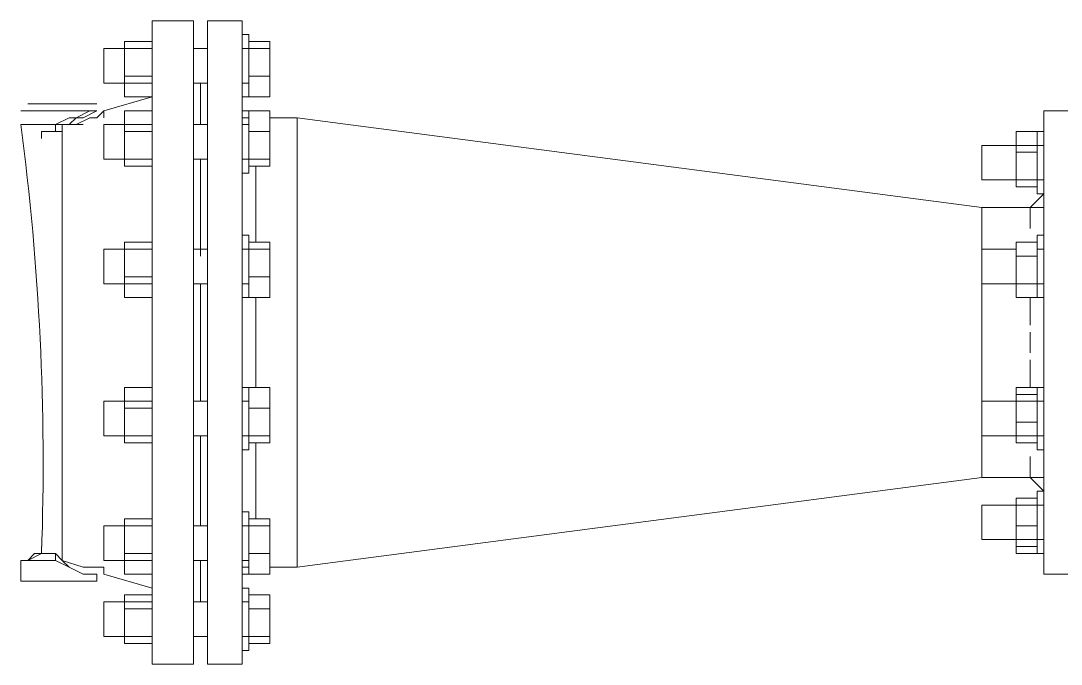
# Model space of a CAD drawing. Extents: x -187 to 52, y -9 to 65.
# Drawn here: x -147.237 to -146.601, y 19.761 to 20.154 of the extents above; entities that cross this region are included whole.
import ezdxf

# ---------------------------------------------------------------- set-up
doc = ezdxf.new("R2010")
doc.units = 0
doc.header["$MEASUREMENT"] = 0
doc.layers.add('PDF4_Geometría', color=7, linetype='Continuous')

msp = doc.modelspace()

# ---------------------------------------------------------------- linework, layer by layer
at = {"layer": 'PDF4_Geometría', "lineweight": 9}
for points in [[(-147.13172, 20.13328), (-147.13172, 20.13751), (-147.13172, 20.1502), (-147.13172, 20.15443), (-147.1571, 20.15443), (-147.1571, 20.1502), (-147.1571, 20.13751), (-147.1571, 20.13328)], [(-147.1571, 19.76113), (-147.1571, 19.76535), (-147.1571, 19.78227), (-147.1571, 19.81187), (-147.1571, 19.84571), (-147.1571, 19.888), (-147.1571, 19.93452), (-147.1571, 19.98104), (-147.1571, 20.02756), (-147.1571, 20.06985), (-147.1571, 20.10368), (-147.1571, 20.13328), (-147.1571, 20.1502), (-147.1571, 20.15443)], [(-147.10212, 20.13328), (-147.10212, 20.13751), (-147.10212, 20.1502), (-147.10212, 20.15443), (-147.12326, 20.15443), (-147.12326, 20.1502), (-147.12326, 20.13751), (-147.13172, 20.13751), (-147.12326, 20.13751), (-147.12326, 20.13328), (-147.12326, 20.12906), (-147.12326, 20.12483), (-147.12326, 20.1206), (-147.12326, 20.11637), (-147.12326, 20.11214), (-147.12326, 20.09522), (-147.12326, 20.09099), (-147.13172, 20.09099), (-147.13172, 20.09522), (-147.13172, 20.11214), (-147.13172, 20.11637), (-147.13172, 20.1206), (-147.13172, 20.12483), (-147.13172, 20.12906), (-147.13172, 20.13328), (-147.13172, 20.13751)], [(-147.13172, 19.76113), (-147.13172, 19.76535), (-147.13172, 19.78227), (-147.13172, 19.81187), (-147.13172, 19.84571), (-147.13172, 19.888), (-147.13172, 19.93452), (-147.13172, 19.98104), (-147.13172, 20.02756), (-147.13172, 20.06985), (-147.13172, 20.10368), (-147.13172, 20.13328), (-147.13172, 20.1502), (-147.13172, 20.15443)], [(-147.12326, 20.15443), (-147.12326, 20.1502), (-147.12326, 20.13328), (-147.12326, 20.10368), (-147.12326, 20.06985), (-147.12326, 20.02756), (-147.12326, 19.98104), (-147.12326, 19.93452), (-147.12326, 19.888), (-147.12326, 19.84571), (-147.12326, 19.81187), (-147.12326, 19.78227), (-147.12326, 19.76535), (-147.12326, 19.76113)], [(-147.10212, 20.15443), (-147.10212, 20.1502), (-147.10212, 20.13328), (-147.10212, 20.10368), (-147.10212, 20.06985), (-147.10212, 20.02756), (-147.10212, 19.98104), (-147.10212, 19.93452), (-147.10212, 19.888), (-147.10212, 19.84571), (-147.10212, 19.81187), (-147.10212, 19.78227), (-147.10212, 19.76535), (-147.10212, 19.76113)], [(-147.10212, 20.1206), (-147.10212, 20.11637), (-147.10212, 20.13328), (-147.10212, 20.14174), (-147.10212, 20.14597), (-147.10212, 20.13751), (-147.10212, 20.13328), (-147.10212, 20.12906), (-147.10212, 20.12483), (-147.10212, 20.1206), (-147.10212, 20.11637), (-147.10212, 20.10791)], [(-147.10212, 20.13751), (-147.10212, 20.14597), (-147.10212, 20.13751)], [(-147.09789, 20.13751), (-147.09789, 20.14597), (-147.09789, 20.13751)], [(-147.09789, 20.11637), (-147.09789, 20.13328), (-147.09789, 20.14174), (-147.09789, 20.14597), (-147.09789, 20.13751)], [(-147.17401, 20.11637), (-147.17401, 20.12483), (-147.17401, 20.13328), (-147.17401, 20.13751), (-147.17401, 20.14174), (-147.1571, 20.14174), (-147.1571, 20.13751), (-147.17401, 20.13751), (-147.17401, 20.14174), (-147.1571, 20.14174), (-147.1571, 20.13751), (-147.1571, 20.13328), (-147.1571, 20.12906), (-147.1571, 20.12483), (-147.1571, 20.1206), (-147.1571, 20.11637), (-147.1571, 20.10791), (-147.1867, 20.09945), (-147.19093, 20.09522), (-147.19516, 20.09522), (-147.20362, 20.09099), (-147.21207, 20.09099), (-147.21207, 20.07408), (-147.21207, 20.0487), (-147.21207, 20.01487), (-147.21207, 19.97681), (-147.21207, 19.93875), (-147.21207, 19.89646), (-147.21207, 19.86685), (-147.21207, 19.84148), (-147.21207, 19.82456), (-147.21207, 19.83302)], [(-147.0852, 20.13751), (-147.0852, 20.14174), (-147.09789, 20.14174)], [(-147.17401, 20.13751), (-147.17401, 20.1206), (-147.1571, 20.1206), (-147.1571, 20.13751), (-147.1571, 20.13328), (-147.1571, 20.12483), (-147.1571, 20.11637)], [(-147.12326, 20.13751), (-147.12326, 20.13328)], [(-147.10212, 20.12483), (-147.10212, 20.13328), (-147.10212, 20.13751)], [(-147.0852, 20.1206), (-147.0852, 20.13751), (-147.09789, 20.13751)], [(-147.17401, 20.1206), (-147.17401, 20.10791), (-147.1571, 20.10791), (-147.1571, 20.1206)], [(-147.09789, 20.1206), (-147.09789, 20.11637), (-147.09789, 20.11214), (-147.09789, 20.10791), (-147.09789, 20.11637)], [(-147.0852, 20.10791), (-147.0852, 20.1206), (-147.09789, 20.1206)], [(-147.13172, 20.09099), (-147.13172, 20.09522), (-147.13172, 20.11214), (-147.13172, 20.11637), (-147.13172, 20.11214), (-147.13172, 20.11637), (-147.13172, 20.11214), (-147.13172, 20.11637), (-147.12326, 20.11637), (-147.12326, 20.11214), (-147.12326, 20.11637)], [(-147.13172, 20.11637), (-147.13172, 20.11214), (-147.13172, 20.09522), (-147.13172, 20.09099), (-147.13172, 20.08254), (-147.13172, 20.07831), (-147.13172, 20.07408), (-147.13172, 20.06985)], [(-147.09789, 20.11214), (-147.09789, 20.10791), (-147.09789, 20.11214)], [(-147.09789, 20.10791), (-147.09789, 20.11214)], [(-147.0852, 20.10791), (-147.09789, 20.10791)], [(-147.1571, 20.09945), (-147.1571, 20.08676), (-147.17401, 20.08676), (-147.17401, 20.09945), (-147.1571, 20.09945), (-147.1571, 20.10368)], [(-147.10212, 20.07831), (-147.10212, 20.08254), (-147.10212, 20.09099), (-147.10212, 20.08254), (-147.10212, 20.07831), (-147.10212, 20.07408), (-147.10212, 20.06985), (-147.10212, 20.06139), (-147.10212, 20.06562), (-147.10212, 20.07831), (-147.10212, 20.09099), (-147.10212, 20.09945), (-147.10212, 20.09522), (-147.09789, 20.09522), (-147.09789, 20.09945), (-147.09789, 20.09099), (-147.09789, 20.07831), (-147.09789, 20.06562), (-147.09789, 20.06139), (-147.09789, 20.06985), (-147.0852, 20.06985), (-147.0852, 20.06562), (-147.09789, 20.06562), (-147.09789, 20.06985), (-147.09789, 20.08676), (-147.09789, 20.09945), (-147.10212, 20.09945), (-147.09789, 20.09945), (-147.10212, 20.09945), (-147.10212, 20.10368)], [(-147.22053, 20.09099), (-147.22476, 20.09099), (-147.23322, 20.09099), (-147.23745, 20.09099), (-147.23322, 20.09099), (-147.2163, 20.09099), (-147.2163, 20.08676), (-147.2163, 20.09099), (-147.20784, 20.09522), (-147.19939, 20.09522), (-147.19093, 20.09945), (-147.19939, 20.09945), (-147.21207, 20.09945), (-147.22476, 20.09945), (-147.23322, 20.09945), (-147.23745, 20.09945), (-147.23322, 20.09945), (-147.22476, 20.09945), (-147.2163, 20.09945)], [(-147.19093, 20.09945), (-147.19516, 20.09945), (-147.20362, 20.09522), (-147.20784, 20.09099), (-147.2163, 20.09099), (-147.2163, 20.08676), (-147.22053, 20.08676), (-147.22476, 20.08676)], [(-147.19516, 20.09522), (-147.19093, 20.09522)], [(-147.1867, 20.09522), (-147.1867, 20.09945)], [(-147.1571, 20.09099), (-147.1571, 20.09522), (-147.1571, 20.09099), (-147.1571, 20.08254), (-147.1571, 20.07408), (-147.1571, 20.06985), (-147.1571, 20.06562), (-147.17401, 20.06562), (-147.17401, 20.06985)], [(-147.09789, 20.09522), (-147.09789, 20.09099), (-147.10212, 20.09099), (-147.10212, 20.09522), (-147.10212, 20.09945)], [(-147.10212, 20.09099), (-147.10212, 20.09522)], [(-146.61154, 20.04024), (-146.64961, 20.04024), (-147.06829, 20.09522), (-147.0852, 20.09522), (-147.0852, 20.09945), (-147.09789, 20.09945), (-147.0852, 20.09945), (-147.0852, 20.08676)], [(-147.09789, 20.09522), (-147.09789, 20.09945), (-147.09789, 20.09522)], [(-147.06829, 20.09522), (-147.06829, 20.09099), (-147.06829, 20.07408), (-147.06829, 20.05293), (-147.06829, 20.02756), (-147.06829, 19.99372), (-147.06829, 19.95566), (-147.06829, 19.92183), (-147.06829, 19.888), (-147.06829, 19.86262), (-147.06829, 19.84148), (-147.06829, 19.82456), (-147.06829, 19.82033)], [(-146.61154, 20.09945), (-146.61154, 20.09522), (-146.61154, 20.07831), (-146.61154, 20.06985), (-146.61154, 20.06139), (-146.61154, 20.05716)], [(-147.22476, 20.08254), (-147.22476, 20.08676), (-147.22053, 20.08676), (-147.2163, 20.08676), (-147.21207, 20.08676), (-147.21207, 20.09099), (-147.21207, 20.08676), (-147.2163, 20.08676)], [(-147.21207, 20.08254), (-147.21207, 20.09099), (-147.19939, 20.09099)], [(-147.1571, 20.05293), (-147.1571, 20.06985), (-147.1571, 20.07408), (-147.1571, 20.07831), (-147.1571, 20.08254), (-147.1571, 20.09099), (-147.1867, 20.09099), (-147.1867, 20.08676), (-147.1867, 20.07831), (-147.1867, 20.06985), (-147.1867, 20.07408), (-147.1867, 20.08254), (-147.1867, 20.09099)], [(-147.1867, 20.06985), (-147.17401, 20.06985), (-147.17401, 20.07408), (-147.17401, 20.08254), (-147.17401, 20.09099)], [(-147.12326, 20.06985), (-147.12326, 20.07408), (-147.12326, 20.07831), (-147.12326, 20.08254), (-147.12326, 20.09099)], [(-147.17401, 20.08676), (-147.17401, 20.06985), (-147.1571, 20.06985), (-147.1571, 20.08676)], [(-147.0852, 20.06985), (-147.0852, 20.08676), (-147.09789, 20.08676)], [(-147.09789, 20.07408), (-147.09789, 20.08254), (-147.09789, 20.07831)], [(-146.62846, 20.08254), (-146.62846, 20.07831), (-146.64961, 20.07831), (-146.61154, 20.07831), (-146.61577, 20.07831), (-146.61577, 20.08254), (-146.61577, 20.08676), (-146.61577, 20.08254), (-146.61577, 20.06985), (-146.61577, 20.05716), (-146.61577, 20.06139), (-146.61577, 20.05716), (-146.61577, 20.05293)], [(-146.61154, 20.06985), (-146.61154, 20.08254), (-146.61154, 20.08676), (-146.61154, 20.08254), (-146.61154, 20.07831), (-146.61154, 20.06985), (-146.61154, 20.06139), (-146.61154, 20.05716), (-146.64961, 20.05716), (-146.62846, 20.05716), (-146.62846, 20.05293)], [(-146.61577, 20.07831), (-146.61577, 20.08254)], [(-146.64961, 20.06985), (-146.64961, 20.07831), (-146.64961, 20.06985)], [(-146.61577, 20.05716), (-146.61577, 20.05293), (-146.62846, 20.05293), (-146.62846, 20.05716), (-146.62846, 20.06139), (-146.62846, 20.06985), (-146.62846, 20.07831)], [(-147.13172, 19.99372), (-147.13172, 20.00218), (-147.13172, 20.00641), (-147.13172, 20.01064), (-147.13172, 20.01487), (-147.13172, 20.01064), (-147.13172, 20.03602), (-147.13172, 20.06985), (-147.13172, 20.03602), (-147.13172, 20.01064), (-147.13172, 20.03602), (-147.13172, 20.06985), (-147.12326, 20.06985), (-147.12326, 20.03602), (-147.12326, 20.01064), (-147.12326, 20.01487), (-147.12326, 20.01064), (-147.12326, 20.00641), (-147.12326, 20.00218), (-147.12326, 19.99372), (-147.13172, 19.99372), (-147.13172, 19.95566), (-147.13172, 19.92183), (-147.13172, 19.95566), (-147.13172, 19.99372), (-147.13172, 19.95566), (-147.13172, 19.92183)], [(-147.09789, 20.02333), (-147.09789, 20.01487), (-147.09789, 20.01064), (-147.09789, 20.01487), (-147.10212, 20.01487), (-147.10212, 20.01064), (-147.10212, 20.02756), (-147.10212, 20.04447), (-147.10212, 20.06139), (-147.10212, 20.06985), (-147.09789, 20.06985)], [(-146.62846, 20.07408), (-146.62846, 20.05716), (-146.61577, 20.05716), (-146.61577, 20.07408)], [(-147.09366, 20.0191), (-147.09366, 20.03179), (-147.09366, 20.04447), (-147.09366, 20.0487), (-147.09366, 20.05716), (-147.09366, 20.06562)], [(-146.64961, 20.06562), (-146.64961, 20.06139), (-146.64961, 20.06562)], [(-146.61154, 20.06562), (-146.61154, 20.05716), (-146.61154, 20.0487), (-146.61577, 20.0487), (-146.61154, 20.0487), (-146.62, 20.04024), (-146.62, 20.03602), (-146.62, 20.03179), (-146.62, 20.02756)], [(-147.10212, 20.06139), (-147.09789, 20.06139)], [(-146.61577, 20.05716), (-146.61577, 20.0487), (-146.61577, 20.05716)], [(-146.61577, 20.05716), (-146.61577, 20.0487), (-146.61577, 20.05716)], [(-146.61154, 20.05716), (-146.61154, 20.0487), (-146.61154, 20.05716)], [(-146.61154, 20.05716), (-146.61154, 20.0487), (-146.61154, 20.05716)], [(-146.61154, 20.0487), (-146.61154, 20.04447), (-146.61154, 20.03602), (-146.61154, 20.02333), (-146.61154, 20.01487), (-146.61577, 20.01487), (-146.61577, 20.00641), (-146.61577, 19.99795), (-146.61577, 19.99372), (-146.61577, 19.98527), (-146.62846, 19.98527), (-146.62846, 19.99372), (-146.62846, 19.99795), (-146.62846, 20.00641), (-146.62846, 20.01487), (-146.64961, 20.01487), (-146.64961, 20.02756), (-146.64961, 20.03602), (-146.64961, 20.04024)], [(-147.1571, 20.0191), (-147.1571, 20.01487), (-147.17401, 20.01487), (-147.17401, 20.0191), (-147.1571, 20.0191), (-147.1571, 20.02756), (-147.1571, 20.03602)], [(-147.1571, 20.01064), (-147.1571, 20.01487), (-147.1571, 20.02333), (-147.1571, 20.01487), (-147.1571, 20.01064), (-147.1571, 20.01487), (-147.1571, 20.01064), (-147.1571, 20.00218), (-147.1571, 19.99372), (-147.1571, 20.00218), (-147.1571, 20.00641), (-147.1571, 20.01064), (-147.1571, 20.01487), (-147.1571, 20.01064), (-147.1571, 20.01487), (-147.1867, 20.01487)], [(-147.10212, 20.02333), (-147.10212, 20.01487), (-147.10212, 20.01064), (-147.10212, 20.01487), (-147.10212, 20.01064), (-147.10212, 20.00641), (-147.10212, 20.00218), (-147.10212, 19.99372), (-147.10212, 19.99795)], [(-147.09789, 19.98527), (-147.09789, 19.99795), (-147.09789, 20.01487), (-147.09789, 20.0191), (-147.0852, 20.0191), (-147.0852, 20.01487)], [(-146.62846, 20.01064), (-146.62846, 20.0191), (-146.61577, 20.0191), (-146.61577, 20.01064)], [(-146.61577, 20.02333), (-146.61577, 20.01487), (-146.61577, 20.01064), (-146.61577, 19.99795), (-146.61577, 19.99372), (-146.61154, 19.99372), (-146.61154, 19.98104), (-146.61154, 19.96412), (-146.61154, 19.95143)], [(-146.61154, 20.02333), (-146.61154, 20.01487)], [(-147.1867, 19.99372), (-147.1867, 20.00218), (-147.1867, 20.01064), (-147.1867, 20.01487), (-147.1867, 20.01064), (-147.1867, 20.00641), (-147.1867, 19.99372), (-147.1571, 19.99372), (-147.1571, 19.97681), (-147.1571, 19.95566), (-147.1571, 19.93452), (-147.1571, 19.92183), (-147.1867, 19.92183)], [(-147.17401, 19.99372), (-147.17401, 20.00218), (-147.17401, 20.01064), (-147.17401, 20.01487), (-147.17401, 19.99795), (-147.1571, 19.99795), (-147.1571, 20.01487)], [(-147.12326, 20.01487), (-147.13172, 20.01487)], [(-147.09789, 20.01064), (-147.09789, 20.01487), (-147.0852, 20.01487), (-147.0852, 19.99795)], [(-147.10212, 20.00218), (-147.10212, 20.00641)], [(-147.09789, 20.00641), (-147.09789, 20.00218)], [(-147.17401, 19.99795), (-147.17401, 19.98527), (-147.1571, 19.98527), (-147.1571, 19.99795)], [(-147.1571, 19.99795), (-147.1571, 19.99372), (-147.1571, 19.99795)], [(-147.12326, 19.99372), (-147.12326, 19.95566), (-147.12326, 19.92183)], [(-147.0852, 19.90068), (-147.0852, 19.9176), (-147.09789, 19.9176), (-147.09789, 19.92183), (-147.10212, 19.92183), (-147.10212, 19.92606), (-147.10212, 19.9472), (-147.10212, 19.96835), (-147.10212, 19.9895), (-147.10212, 19.99372), (-147.09789, 19.99372), (-147.09789, 19.99795), (-147.0852, 19.99795), (-147.0852, 19.98527), (-147.09789, 19.98527), (-147.09789, 19.9895)], [(-147.10212, 19.98527), (-147.10212, 19.9895), (-147.10212, 19.99372)], [(-146.61154, 19.9472), (-146.61154, 19.93452), (-146.61154, 19.92183), (-146.64961, 19.92183), (-146.64961, 19.93029), (-146.64961, 19.95566), (-146.64961, 19.98527), (-146.64961, 19.99372), (-146.62846, 19.99372)], [(-146.61577, 19.98527), (-146.61577, 19.9895), (-146.61577, 19.99372)], [(-146.61154, 19.99372), (-146.61154, 19.9895), (-146.61154, 19.98527)], [(-147.09366, 19.93029), (-147.09366, 19.9472), (-147.09366, 19.96412), (-147.09366, 19.98104), (-147.09366, 19.98527)], [(-146.62, 19.96835), (-146.62, 19.97258), (-146.62, 19.97681), (-146.62, 19.98527)], [(-146.62, 19.95143), (-146.62, 19.95566), (-146.62, 19.96412)], [(-146.62, 19.93029), (-146.62, 19.93875), (-146.62, 19.94298), (-146.62, 19.9472)], [(-147.1571, 19.89646), (-147.1571, 19.90491), (-147.1571, 19.9176), (-147.1571, 19.93029), (-147.1571, 19.9176), (-147.1571, 19.90491), (-147.1571, 19.89646), (-147.1571, 19.89223), (-147.1571, 19.89646), (-147.1571, 19.89223)], [(-147.09789, 19.90068), (-147.0852, 19.90068), (-147.0852, 19.89646), (-147.09789, 19.89646), (-147.09789, 19.89223), (-147.09789, 19.89646), (-147.09789, 19.90491), (-147.09789, 19.9176), (-147.09789, 19.93029), (-147.10212, 19.93029), (-147.10212, 19.9176), (-147.10212, 19.90491), (-147.10212, 19.89646)], [(-147.10212, 19.92183), (-147.10212, 19.93029)], [(-147.09789, 19.89646), (-147.09789, 19.90068), (-147.09789, 19.9176), (-147.09789, 19.93029), (-147.09789, 19.92183)], [(-147.0852, 19.9176), (-147.0852, 19.93029), (-147.09789, 19.93029)], [(-146.61154, 19.93029), (-146.61577, 19.93029), (-146.62846, 19.93029), (-146.62846, 19.92606), (-146.61577, 19.92606), (-146.61577, 19.93029)], [(-146.61577, 19.92183), (-146.61577, 19.92606), (-146.61577, 19.93029), (-146.61577, 19.92606)], [(-147.17401, 19.9176), (-147.17401, 19.90068), (-147.1571, 19.90068), (-147.1571, 19.9176), (-147.1571, 19.92183), (-147.1571, 19.91337)], [(-147.1571, 19.90068), (-147.1571, 19.89646), (-147.17401, 19.89646), (-147.17401, 19.90068), (-147.17401, 19.90491), (-147.17401, 19.91337), (-147.17401, 19.92183)], [(-147.12326, 19.9176), (-147.12326, 19.92183), (-147.13172, 19.92183), (-147.13172, 19.9176)], [(-146.62846, 19.92606), (-146.62846, 19.90914)], [(-146.62846, 19.90068), (-146.62846, 19.90914), (-146.62846, 19.9176), (-146.62846, 19.92183)], [(-146.61577, 19.90914), (-146.61577, 19.92606), (-146.61577, 19.91337), (-146.61577, 19.90068), (-146.61577, 19.89223), (-146.61577, 19.90068)], [(-146.61154, 19.92183), (-146.61154, 19.9176), (-146.61154, 19.90914), (-146.61154, 19.90068)], [(-147.1571, 19.91337), (-147.1571, 19.90914), (-147.1571, 19.91337)], [(-147.12326, 19.90068), (-147.12326, 19.87954), (-147.12326, 19.84571), (-147.13172, 19.84571), (-147.13172, 19.87954), (-147.13172, 19.90068), (-147.13172, 19.87954), (-147.13172, 19.84571), (-147.13172, 19.87954), (-147.13172, 19.90068), (-147.12326, 19.90068), (-147.12326, 19.90491), (-147.12326, 19.90914), (-147.12326, 19.91337)], [(-147.13172, 19.91337), (-147.13172, 19.90914), (-147.13172, 19.90491), (-147.13172, 19.90068)], [(-147.10212, 19.90914), (-147.10212, 19.91337), (-147.10212, 19.90914), (-147.10212, 19.90491), (-147.10212, 19.90068), (-147.10212, 19.89646), (-147.10212, 19.89223), (-147.09789, 19.89223)], [(-147.09789, 19.91337), (-147.09789, 19.90914)], [(-147.09789, 19.8161), (-147.09789, 19.82879), (-147.09789, 19.84571), (-147.09789, 19.84994), (-147.09789, 19.85416), (-147.09789, 19.84994), (-147.09789, 19.84148), (-147.09789, 19.84571), (-147.10212, 19.84571), (-147.10212, 19.85416), (-147.10212, 19.86685), (-147.10212, 19.888), (-147.10212, 19.90068), (-147.09789, 19.90068), (-147.09789, 19.90491)], [(-147.1867, 19.90068), (-147.1571, 19.90068), (-147.1571, 19.89646), (-147.1571, 19.888)], [(-147.1571, 19.90068), (-147.1571, 19.89646), (-147.1571, 19.90068)], [(-146.64961, 19.87531), (-146.64961, 19.87954), (-146.64961, 19.888), (-146.64961, 19.90068), (-146.61154, 19.90068), (-146.61154, 19.89223), (-146.61154, 19.87954), (-146.61154, 19.87531), (-146.64961, 19.87531), (-147.06829, 19.82033), (-147.0852, 19.82033), (-147.0852, 19.8161), (-147.0852, 19.82879), (-147.09789, 19.82879), (-147.09789, 19.82456)], [(-147.09366, 19.84994), (-147.09366, 19.85839), (-147.09366, 19.86685), (-147.09366, 19.87108), (-147.09366, 19.88377), (-147.09366, 19.89646)], [(-146.61577, 19.89223), (-146.61154, 19.89223)], [(-146.62, 19.888), (-146.62, 19.88377), (-146.62, 19.87954), (-146.62, 19.87531), (-146.61154, 19.86685), (-146.61577, 19.86685), (-146.61154, 19.86685), (-146.61154, 19.87108)], [(-147.1571, 19.87531), (-147.1571, 19.85839), (-147.1571, 19.84571), (-147.1867, 19.84571)], [(-146.61577, 19.84571), (-146.61577, 19.85839), (-146.61577, 19.86685), (-146.61577, 19.85839), (-146.61577, 19.85416), (-146.61577, 19.85839), (-146.61577, 19.86685), (-146.61577, 19.85839), (-146.61154, 19.85839), (-146.64961, 19.85839), (-146.62846, 19.85839)], [(-146.61154, 19.8161), (-146.61154, 19.82033), (-146.61154, 19.83302), (-146.61154, 19.82879), (-146.61154, 19.83302), (-146.61154, 19.83725), (-146.61154, 19.84571), (-146.61154, 19.85416), (-146.61154, 19.85839), (-146.61154, 19.86262), (-146.61154, 19.86685)], [(-146.61154, 19.85416), (-146.61154, 19.85839), (-146.61154, 19.86685), (-146.61154, 19.85839)], [(-146.62846, 19.83725), (-146.62846, 19.84571), (-146.62846, 19.85416), (-146.62846, 19.86262), (-146.61577, 19.86262), (-146.61577, 19.84571), (-146.62846, 19.84571), (-146.62846, 19.86262), (-146.61577, 19.86262), (-146.61577, 19.85416)], [(-147.1571, 19.85416), (-147.1571, 19.84994), (-147.1571, 19.84571), (-147.1571, 19.84994), (-147.1571, 19.85416), (-147.1571, 19.84994), (-147.1571, 19.84148)], [(-147.09789, 19.85416), (-147.10212, 19.85416), (-147.10212, 19.84994), (-147.10212, 19.84571), (-147.10212, 19.84148), (-147.10212, 19.84994)], [(-147.1867, 19.82456), (-147.1571, 19.82456), (-147.1571, 19.83302), (-147.1571, 19.84148), (-147.1571, 19.84571), (-147.1571, 19.82879), (-147.17401, 19.82879), (-147.17401, 19.84571), (-147.17401, 19.84148), (-147.17401, 19.83302), (-147.17401, 19.82456)], [(-147.1867, 19.83725), (-147.1867, 19.84571), (-147.1867, 19.84148), (-147.1867, 19.83302)], [(-147.1571, 19.82456), (-147.1571, 19.83302), (-147.1571, 19.83725), (-147.1571, 19.84148), (-147.1571, 19.84571), (-147.1571, 19.84148), (-147.1571, 19.84571), (-147.1571, 19.84148), (-147.1571, 19.84994)], [(-147.13172, 19.84148), (-147.13172, 19.84571), (-147.13172, 19.84148), (-147.13172, 19.83725)], [(-147.12326, 19.83725), (-147.12326, 19.84148), (-147.12326, 19.84571), (-147.12326, 19.84148)], [(-147.10212, 19.82033), (-147.09789, 19.82033), (-147.09789, 19.8161), (-147.0852, 19.8161), (-147.09789, 19.8161), (-147.10212, 19.8161), (-147.10212, 19.82033), (-147.10212, 19.82456), (-147.09789, 19.82456), (-147.09789, 19.8161), (-147.09789, 19.82879), (-147.09789, 19.84148), (-147.09789, 19.84571), (-147.0852, 19.84571), (-147.0852, 19.82879)], [(-147.10212, 19.82456), (-147.10212, 19.82879), (-147.10212, 19.82456), (-147.10212, 19.8161), (-147.10212, 19.82879), (-147.10212, 19.84148), (-147.10212, 19.84571), (-147.10212, 19.84148), (-147.10212, 19.83725), (-147.10212, 19.83302)], [(-147.0852, 19.84571), (-147.0852, 19.84994), (-147.09789, 19.84994)], [(-146.64961, 19.84571), (-146.64961, 19.83725), (-146.64961, 19.84571)], [(-146.61577, 19.83302), (-146.61577, 19.83725), (-146.61577, 19.83302), (-146.61577, 19.82879), (-146.61577, 19.83302), (-146.61577, 19.84571), (-146.61577, 19.83302), (-146.62846, 19.83302), (-146.62846, 19.84571)], [(-147.2163, 19.82879), (-147.22053, 19.82879), (-147.22476, 19.82879), (-147.22476, 19.83302)], [(-147.1571, 19.83302), (-147.1571, 19.83725)], [(-147.13172, 19.83302), (-147.13172, 19.82456), (-147.12326, 19.82456), (-147.12326, 19.83302)], [(-147.09789, 19.83725), (-147.09789, 19.83302)], [(-146.61577, 19.83302), (-146.61577, 19.82879), (-146.61577, 19.83302)], [(-147.23745, 19.81187), (-147.23322, 19.81187), (-147.22476, 19.81187), (-147.21207, 19.81187), (-147.19939, 19.81187), (-147.19093, 19.81187), (-147.19093, 19.8161), (-147.19939, 19.8161), (-147.20784, 19.82033), (-147.2163, 19.82456), (-147.22476, 19.82456), (-147.23322, 19.82456), (-147.23745, 19.82456), (-147.23322, 19.82456), (-147.22476, 19.82879), (-147.22899, 19.82879), (-147.23322, 19.82456), (-147.23745, 19.82456), (-147.23745, 19.81187), (-147.23322, 19.81187), (-147.22476, 19.81187), (-147.2163, 19.81187)], [(-147.17401, 19.82879), (-147.17401, 19.8161), (-147.1571, 19.8161), (-147.1571, 19.82879)], [(-147.1571, 19.82879), (-147.1571, 19.82456), (-147.1571, 19.82879)], [(-147.19093, 19.81187), (-147.19093, 19.8161), (-147.19939, 19.8161), (-147.20784, 19.82033), (-147.21207, 19.82456), (-147.19939, 19.82033), (-147.1867, 19.82033), (-147.1867, 19.8161), (-147.1571, 19.80764)], [(-147.12326, 19.79919), (-147.12326, 19.80342), (-147.12326, 19.79919), (-147.13172, 19.79919), (-147.13172, 19.80342), (-147.13172, 19.79919), (-147.13172, 19.80342), (-147.13172, 19.82033), (-147.13172, 19.82456), (-147.13172, 19.82033), (-147.13172, 19.80342), (-147.13172, 19.79919), (-147.13172, 19.79496), (-147.13172, 19.79073), (-147.13172, 19.7865), (-147.13172, 19.78227), (-147.13172, 19.77804), (-147.13172, 19.76535), (-147.13172, 19.76113), (-147.1571, 19.76113), (-147.1571, 19.76535), (-147.1571, 19.77804), (-147.1867, 19.77804), (-147.17401, 19.77804), (-147.17401, 19.77381), (-147.1571, 19.77381), (-147.1571, 19.77804), (-147.1571, 19.77381), (-147.17401, 19.77381), (-147.17401, 19.77804), (-147.17401, 19.78227), (-147.17401, 19.79073), (-147.17401, 19.79919)], [(-147.1867, 19.8161), (-147.1867, 19.82033)], [(-147.12326, 19.82456), (-147.12326, 19.82033), (-147.12326, 19.80342), (-147.12326, 19.79919), (-147.12326, 19.79496), (-147.12326, 19.79073), (-147.12326, 19.7865), (-147.12326, 19.78227), (-147.12326, 19.77804), (-147.13172, 19.77804), (-147.12326, 19.77804), (-147.12326, 19.76535), (-147.12326, 19.76113), (-147.10212, 19.76113), (-147.10212, 19.76535), (-147.10212, 19.77804), (-147.10212, 19.78227), (-147.10212, 19.7865), (-147.10212, 19.79073), (-147.10212, 19.79496), (-147.10212, 19.79919), (-147.09789, 19.79919), (-147.10212, 19.79919), (-147.10212, 19.81187), (-147.10212, 19.8161)], [(-147.13172, 19.82456), (-147.13172, 19.82033), (-147.13172, 19.80342), (-147.13172, 19.79919)], [(-147.20784, 19.81187), (-147.2163, 19.81187), (-147.22053, 19.81187), (-147.2163, 19.81187), (-147.20784, 19.81187), (-147.19939, 19.81187), (-147.19093, 19.81187), (-147.19093, 19.8161), (-147.19516, 19.8161), (-147.19939, 19.8161)], [(-147.1571, 19.79919), (-147.1571, 19.81187), (-147.1571, 19.8161)], [(-147.10212, 19.79919), (-147.10212, 19.80342), (-147.10212, 19.80764), (-147.10212, 19.80342), (-147.10212, 19.79073), (-147.10212, 19.77381), (-147.10212, 19.76958), (-147.10212, 19.77381), (-147.10212, 19.77804)], [(-147.09789, 19.79073), (-147.09789, 19.80342), (-147.09789, 19.80764), (-147.09789, 19.80342), (-147.09789, 19.79496), (-147.09789, 19.77804), (-147.09789, 19.77381)], [(-147.0852, 19.79496), (-147.0852, 19.80342), (-147.09789, 19.80342), (-147.09789, 19.80764)], [(-147.13172, 19.80342), (-147.13172, 19.79919), (-147.13172, 19.80342)], [(-147.0852, 19.77804), (-147.0852, 19.79496), (-147.09789, 19.79496), (-147.09789, 19.79919), (-147.09789, 19.80342), (-147.0852, 19.80342), (-147.0852, 19.79919), (-147.0852, 19.78227), (-147.0852, 19.77381), (-147.09789, 19.77381), (-147.09789, 19.76958), (-147.09789, 19.77804), (-147.09789, 19.78227), (-147.09789, 19.79073), (-147.09789, 19.77381), (-147.09789, 19.76958), (-147.09789, 19.77381), (-147.0852, 19.77381), (-147.0852, 19.77804), (-147.09789, 19.77804), (-147.10212, 19.77804), (-147.09789, 19.77804)], [(-147.17401, 19.79496), (-147.17401, 19.77804), (-147.1571, 19.77804), (-147.1571, 19.79496)], [(-147.10212, 19.78227), (-147.10212, 19.79073), (-147.10212, 19.79496)]]:
    msp.add_lwpolyline(points, dxfattribs=at)
for points in [[(-147.1571, 20.13751), (-147.1571, 20.14597), (-147.1571, 20.13751), (-147.1571, 20.14597)], [(-147.1571, 20.13751), (-147.1571, 20.14597), (-147.1571, 20.14174), (-147.1571, 20.13328), (-147.1571, 20.11637), (-147.1571, 20.13328), (-147.1571, 20.14174), (-147.1571, 20.14597), (-147.1571, 20.13751), (-147.1571, 20.13328), (-147.1571, 20.12483), (-147.1571, 20.13328)], [(-147.10212, 20.14597), (-147.09789, 20.14597)], [(-147.0852, 20.10791), (-147.0852, 20.11214), (-147.0852, 20.12906), (-147.0852, 20.14174), (-147.09789, 20.14174), (-147.09789, 20.13751), (-147.09789, 20.1206), (-147.09789, 20.10791)], [(-147.1867, 20.13751), (-147.17401, 20.13751)], [(-147.1867, 20.13328), (-147.1867, 20.13751), (-147.1867, 20.12906), (-147.1867, 20.1206), (-147.1867, 20.11637), (-147.1867, 20.12483)], [(-147.1867, 20.13751), (-147.1867, 20.13328), (-147.1867, 20.12483), (-147.1867, 20.11637), (-147.1867, 20.1206), (-147.1867, 20.12906)], [(-147.10212, 20.13751), (-147.09789, 20.13751)], [(-147.09789, 20.13328), (-147.09789, 20.12483)], [(-147.1571, 20.11637), (-147.1571, 20.1206), (-147.1571, 20.11637), (-147.1571, 20.11214), (-147.1571, 20.10791), (-147.1571, 20.11637), (-147.1571, 20.10791), (-147.1571, 20.11214)], [(-147.17401, 20.10791), (-147.1571, 20.10791), (-147.1571, 20.11214), (-147.1571, 20.11637), (-147.1867, 20.11637), (-147.17401, 20.11637), (-147.17401, 20.11214)], [(-147.1571, 20.11637), (-147.1571, 20.11214), (-147.1571, 20.10791), (-147.1571, 20.11214), (-147.1571, 20.11637), (-147.1571, 20.11214), (-147.1571, 20.10791), (-147.1571, 20.11214)], [(-147.12326, 20.11637), (-147.12749, 20.11637), (-147.13172, 20.11637)], [(-147.12749, 20.09099), (-147.12749, 20.09522), (-147.12749, 20.11214), (-147.12749, 20.11637), (-147.12749, 20.11214), (-147.12749, 20.11637), (-147.12749, 20.11214), (-147.12749, 20.09522)], [(-147.09789, 20.11637), (-147.10212, 20.11637)], [(-147.10212, 20.11637), (-147.10212, 20.11214), (-147.10212, 20.10791), (-147.10212, 20.11214)], [(-147.10212, 20.11637), (-147.10212, 20.10791), (-147.10212, 20.11214)], [(-147.09789, 20.10791), (-147.10212, 20.10791)], [(-147.21207, 20.10368), (-147.22899, 20.10368), (-147.23322, 20.10368), (-147.22899, 20.10368)], [(-147.21207, 20.10368), (-147.22476, 20.10368), (-147.23322, 20.10368), (-147.22476, 20.10368)], [(-147.20784, 20.10368), (-147.2163, 20.10368), (-147.22053, 20.10368), (-147.2163, 20.10368)], [(-147.21207, 20.10368), (-147.19939, 20.10368), (-147.19093, 20.10368), (-147.19939, 20.10368)], [(-147.21207, 20.10368), (-147.20362, 20.10368), (-147.19516, 20.10368), (-147.19093, 20.10368), (-147.19516, 20.10368), (-147.20362, 20.10368)], [(-147.1571, 20.09522), (-147.1571, 20.09945), (-147.1571, 20.09099), (-147.1571, 20.07831), (-147.1571, 20.06562), (-147.1571, 20.07831), (-147.1571, 20.09099), (-147.1571, 20.09945)], [(-146.61154, 19.8161), (-146.5904, 19.8161), (-146.5904, 19.82033), (-146.5904, 19.83725), (-146.5904, 19.86262), (-146.5904, 19.89646), (-146.5904, 19.93875), (-146.5904, 19.97681), (-146.5904, 20.01487), (-146.5904, 20.0487), (-146.5904, 20.07831), (-146.5904, 20.09522), (-146.5904, 20.09945), (-146.61154, 20.09945), (-146.61154, 20.09522), (-146.61154, 20.07831), (-146.61154, 20.0487), (-146.61154, 20.01487), (-146.61154, 19.97681), (-146.61154, 19.93875), (-146.61154, 19.89646), (-146.61154, 19.86262), (-146.61154, 19.83725), (-146.61154, 19.82033)], [(-147.1571, 20.09099), (-147.1571, 20.08254), (-147.1571, 20.07831), (-147.1571, 20.08254)], [(-146.62846, 20.08676), (-146.62846, 20.07408), (-146.61577, 20.07408), (-146.61577, 20.08676)], [(-146.61577, 20.08676), (-146.61154, 20.08676)], [(-146.61577, 20.07831), (-146.61577, 20.08254), (-146.61577, 20.08676), (-146.61577, 20.08254)], [(-146.61154, 20.07831), (-146.61154, 20.08254), (-146.61154, 20.08676), (-146.61154, 20.08254)], [(-146.64961, 20.07408), (-146.64961, 20.07831), (-146.64961, 20.06985), (-146.64961, 20.06139), (-146.64961, 20.05716), (-146.64961, 20.06562)], [(-146.61577, 20.07831), (-146.61577, 20.06985), (-146.61577, 20.06139), (-146.61577, 20.06985)], [(-147.1571, 20.06985), (-147.1571, 20.06139), (-147.1571, 20.06562), (-147.1571, 20.06139)], [(-147.12749, 20.01064), (-147.12749, 20.03602), (-147.12749, 20.06985), (-147.12749, 20.03602)], [(-147.1571, 20.02333), (-147.1571, 20.01487), (-147.1571, 20.00218), (-147.1571, 19.9895), (-147.1571, 19.98527), (-147.1571, 19.9895), (-147.1571, 20.00218), (-147.1571, 20.01487)], [(-147.09789, 20.02333), (-147.10212, 20.02333), (-147.10212, 20.01487), (-147.10212, 20.00218), (-147.10212, 19.9895), (-147.10212, 19.98527), (-147.09789, 19.98527), (-147.09789, 19.9895), (-147.09789, 20.00218), (-147.09789, 20.01487)], [(-146.61154, 20.02333), (-146.61577, 20.02333), (-146.61577, 20.01487), (-146.61577, 20.00218), (-146.61577, 19.9895), (-146.61577, 19.98527), (-146.61154, 19.98527), (-146.61154, 19.9895), (-146.61154, 20.00218), (-146.61154, 20.01487)], [(-146.64961, 20.01487), (-146.64961, 20.00641), (-146.64961, 19.99795), (-146.64961, 19.99372), (-146.64961, 19.99795), (-146.64961, 20.00641)], [(-146.61154, 19.99372), (-146.61154, 19.99795), (-146.61154, 20.00641), (-146.61154, 20.01487), (-146.61154, 20.01064), (-146.61154, 19.99795)], [(-147.1571, 20.00641), (-147.1571, 20.00218)], [(-146.62846, 20.01064), (-146.62846, 19.99372), (-146.61577, 19.99372), (-146.61577, 20.01064)], [(-147.1571, 19.99372), (-147.1571, 19.9895), (-147.1571, 19.98527), (-147.1571, 19.9895)], [(-147.12749, 19.92183), (-147.12749, 19.95566), (-147.12749, 19.99372), (-147.12749, 19.95566)], [(-147.1571, 19.93029), (-147.1571, 19.9176), (-147.17401, 19.9176), (-147.17401, 19.93029)], [(-147.1571, 19.93029), (-147.1571, 19.92183)], [(-146.61154, 19.92183), (-146.61154, 19.92606), (-146.61154, 19.93029), (-146.61154, 19.92606), (-146.61154, 19.91337), (-146.61154, 19.90068), (-146.61154, 19.89223), (-146.61154, 19.90068), (-146.61154, 19.90914), (-146.61154, 19.9176)], [(-147.1867, 19.91337), (-147.1867, 19.90491), (-147.1867, 19.90068), (-147.1867, 19.90914), (-147.1867, 19.9176), (-147.1867, 19.92183)], [(-147.1571, 19.92183), (-147.1571, 19.9176)], [(-147.10212, 19.92183), (-147.10212, 19.9176)], [(-146.64961, 19.9176), (-146.64961, 19.90914), (-146.64961, 19.90068), (-146.64961, 19.90491), (-146.64961, 19.91337), (-146.64961, 19.92183)], [(-146.61577, 19.92183), (-146.61577, 19.9176), (-146.61577, 19.90914), (-146.61577, 19.90068), (-146.61577, 19.90914), (-146.61577, 19.9176)], [(-147.1571, 19.90068), (-147.1571, 19.90491), (-147.1571, 19.90914), (-147.1571, 19.91337), (-147.1571, 19.90491)], [(-146.62846, 19.90914), (-146.62846, 19.89646), (-146.61577, 19.89646), (-146.61577, 19.90914)], [(-147.12749, 19.84571), (-147.12749, 19.87954), (-147.12749, 19.90068), (-147.12749, 19.87954)], [(-146.61154, 19.85416), (-146.61154, 19.84571), (-146.61154, 19.85839), (-146.61154, 19.86685), (-146.61154, 19.85839)], [(-146.64961, 19.84571), (-146.64961, 19.85416), (-146.64961, 19.85839), (-146.64961, 19.85416)], [(-146.64961, 19.84148), (-146.64961, 19.83725), (-146.64961, 19.84571), (-146.64961, 19.85416), (-146.64961, 19.85839), (-146.64961, 19.84994)], [(-146.61577, 19.83725), (-146.61577, 19.83302), (-146.61577, 19.82879), (-146.62846, 19.82879), (-146.62846, 19.83302), (-146.62846, 19.83725), (-146.64961, 19.83725), (-146.61154, 19.83725), (-146.61577, 19.83725), (-146.61577, 19.84571), (-146.61577, 19.85416), (-146.61577, 19.84571)], [(-147.17401, 19.84994), (-147.17401, 19.84571), (-147.1571, 19.84571), (-147.1571, 19.84994)], [(-146.61154, 19.83725), (-146.61154, 19.83302), (-146.61154, 19.82879), (-146.61154, 19.83302), (-146.61154, 19.84571)], [(-147.1571, 19.84148), (-147.1571, 19.82879), (-147.1571, 19.8161), (-147.1571, 19.82456), (-147.1571, 19.8161), (-147.1571, 19.82879)], [(-147.1867, 19.83302), (-147.1867, 19.82879), (-147.1867, 19.82456)], [(-147.2163, 19.82456), (-147.2163, 19.82879)], [(-147.21207, 19.82456), (-147.2163, 19.82879)], [(-146.61154, 19.82879), (-146.61577, 19.82879)], [(-147.12749, 19.79919), (-147.12749, 19.80342), (-147.12749, 19.82033), (-147.12749, 19.82456), (-147.12749, 19.82033), (-147.12749, 19.80342), (-147.12749, 19.79919), (-147.12749, 19.80342)], [(-147.09789, 19.8161), (-147.10212, 19.8161)], [(-147.21207, 19.81187), (-147.22476, 19.81187), (-147.23322, 19.81187), (-147.22476, 19.81187)], [(-147.21207, 19.81187), (-147.20362, 19.81187), (-147.19516, 19.81187), (-147.19093, 19.81187), (-147.19516, 19.81187), (-147.20362, 19.81187)], [(-147.1571, 19.79073), (-147.1571, 19.77381), (-147.1571, 19.76958), (-147.1571, 19.77381), (-147.1571, 19.77804), (-147.1571, 19.77381), (-147.1571, 19.76958), (-147.1571, 19.77381), (-147.1571, 19.79073), (-147.1571, 19.78227), (-147.1571, 19.79073), (-147.1571, 19.79496), (-147.1571, 19.79073), (-147.1571, 19.80342), (-147.1571, 19.80764), (-147.1571, 19.80342), (-147.1571, 19.79919), (-147.1571, 19.80342), (-147.1571, 19.80764), (-147.1571, 19.80342)], [(-147.1571, 19.79919), (-147.1571, 19.80342), (-147.1571, 19.80764), (-147.1571, 19.79919), (-147.1571, 19.80764), (-147.1571, 19.80342)], [(-147.10212, 19.80764), (-147.09789, 19.80764)], [(-147.10212, 19.79919), (-147.10212, 19.80764), (-147.10212, 19.80342)], [(-147.1571, 19.78227), (-147.1571, 19.79073), (-147.1571, 19.79919), (-147.1867, 19.79919), (-147.17401, 19.79919), (-147.17401, 19.80342), (-147.1571, 19.80342), (-147.1571, 19.79919), (-147.1571, 19.79496), (-147.1571, 19.79073), (-147.1571, 19.7865), (-147.1571, 19.78227), (-147.1571, 19.77804)], [(-147.17401, 19.80342), (-147.17401, 19.79496), (-147.1571, 19.79496), (-147.1571, 19.80342)], [(-147.1867, 19.78227), (-147.1867, 19.77804), (-147.1867, 19.7865), (-147.1867, 19.79496), (-147.1867, 19.79919), (-147.1867, 19.79073)], [(-147.1867, 19.77804), (-147.1867, 19.78227), (-147.1867, 19.79073), (-147.1867, 19.79919), (-147.1867, 19.79496), (-147.1867, 19.7865)], [(-147.13172, 19.79919), (-147.12749, 19.79919), (-147.12326, 19.79919)], [(-147.1571, 19.77804), (-147.1571, 19.76958), (-147.1571, 19.77381), (-147.1571, 19.77804), (-147.1571, 19.77381), (-147.1571, 19.76958)], [(-147.10212, 19.77804), (-147.10212, 19.76958), (-147.10212, 19.77381)], [(-147.09789, 19.76958), (-147.10212, 19.76958)]]:
    msp.add_lwpolyline(points, close=True, dxfattribs=at)
msp.add_lwpolyline([(-147.20784, 20.09945), (-147.19939, 20.09945), (-147.19093, 20.09945), (-147.19939, 20.09522), (-147.20784, 20.09522), (-147.2163, 20.09099), (-147.22476, 20.09099), (-147.23322, 20.09099), (-147.23745, 20.09099, -0.041595), (-147.22476, 19.82879)], format="xyb", dxfattribs=at)

doc.saveas('drawing.dxf')
